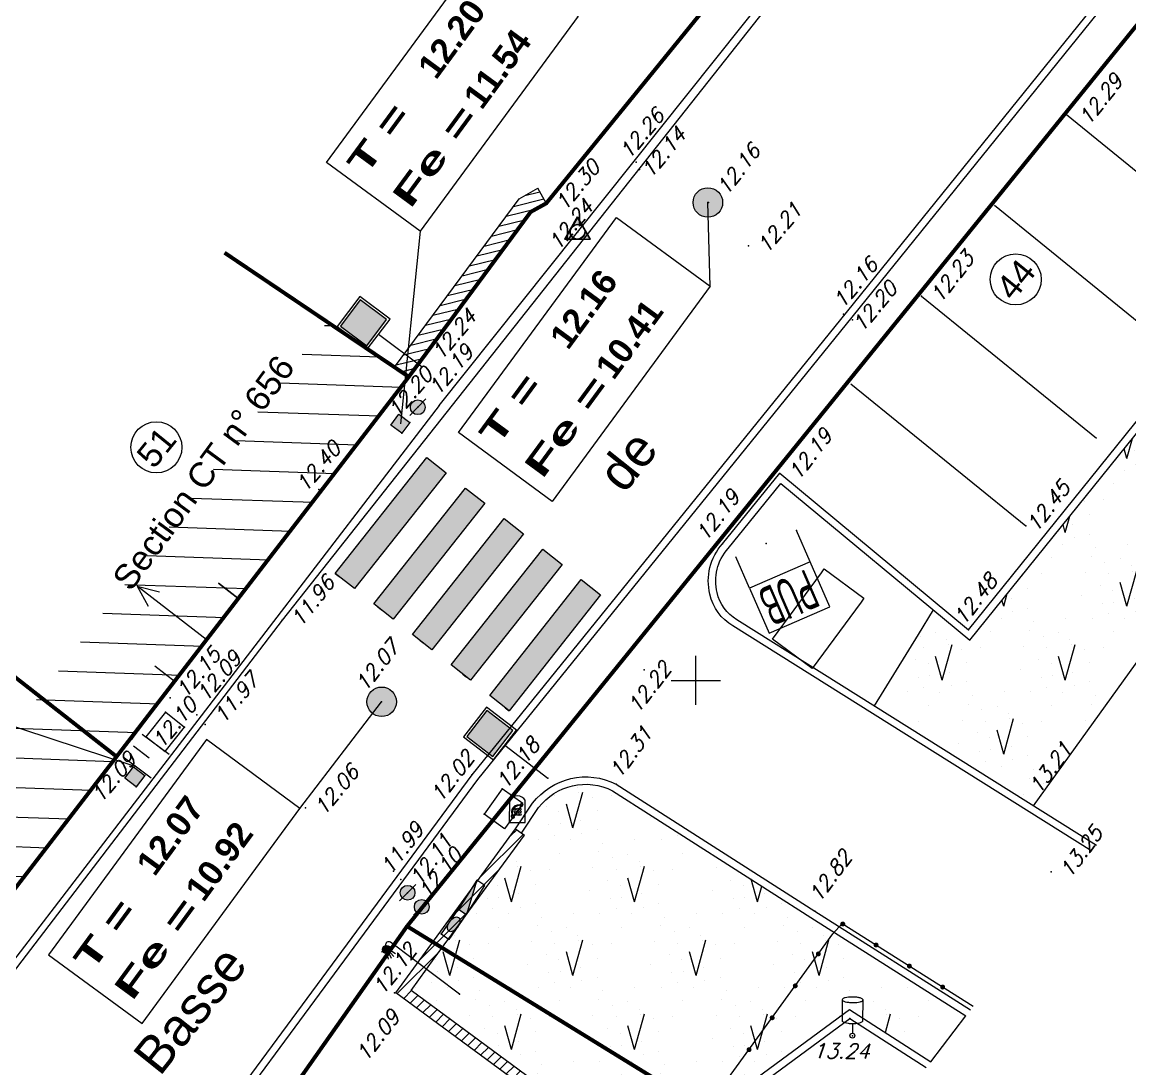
# Model space of a CAD drawing. Header units: metres. Extents: x 1380671 to 1381006, y 5226540 to 5226904.
# Drawn here: x 1380866.31 to 1380888.81, y 5226772.11 to 5226793.37 of the extents above; entities that cross this region are included whole.
import ezdxf
from ezdxf.enums import TextEntityAlignment as Align

# ---------------------------------------------------------------- set-up
doc = ezdxf.new("R2010")
doc.units = ezdxf.units.M
doc.header["$LTSCALE"] = 2
for name, pattern in [('Bordfosse', [0.6, 0.5, -0.1]), ('Grille', [0.4, 0.2, -0.2]), ('POINTILLEx2', [0.5, 0, -0.5])]:
    doc.linetypes.add(name, pattern=pattern)
for name, color, linetype, lineweight in [('ASSEP_P_AFFRON', 30, 'Continuous', 0), ('ASSEP_P_TEXRCA', 30, 'Continuous', 0), ('ASSEP_P_TEXRP', 30, 'Continuous', 0), ('ASSEP_P_TEXRRA', 30, 'Continuous', 0), ('ASSEU_P_AFFRON', 32, 'Continuous', 0), ('ASSEU_P_TEXRRA', 32, 'Continuous', 0), ('CAD_F_PARCELLE', 253, 'Continuous', 0), ('EAU_P_BCR', 5, 'Continuous', 0), ('ECLAI_P_SUPPE1', 6, 'Continuous', 0), ('ELEC_P_AFFREC', 1, 'Continuous', 0), ('EV_L_NATVEG', 82, 'Continuous', 0), ('FDP_F_BATI', 7, 'Continuous', 9), ('FDP_F_BATIRUIN', 7, 'Continuous', 0), ('FDP_F_PARCELLE', 7, 'Continuous', 0), ('FDP_F_TBATNUM', 7, 'Continuous', 0), ('FDP_L_BATI', 7, 'Continuous', 0), ('FDP_L_CLOTLEG', 7, 'Continuous', 0), ('FDP_L_MURPLEIN', 7, 'Continuous', 0), ('FDP_P_SEUILPIE', 7, 'Continuous', 0), ('GAZ_P_AFFREC', 2, 'Continuous', 0), ('GEOD_P_STA', 7, 'Continuous', 0), ('SIGH_F_PIETON', 7, 'Continuous', 0), ('SIGH_L_CONTIN', 7, 'Continuous', 0), ('SIGV_P_P-C', 7, 'Continuous', 0), ('TEL_P_AFFREC', 3, 'Continuous', 0), ('TOPOALT', 7, 'Continuous', 0), ('TOPOJIS', 7, 'Continuous', 0), ('VOIE_F_PLATEAU', 252, 'Continuous', 0), ('VOIE_F_TEXNOM', 252, 'Continuous', 0), ('VOIE_L_BORDURE', 252, 'Continuous', 0)]:
    doc.layers.add(name, color=color, linetype=linetype, lineweight=lineweight)
for name, color, linetype in [('ASSEU_TEXRCA', 32, 'Continuous'), ('ASSEU_TEXRP', 32, 'Continuous'), ('MEP_F_CARRO', 7, 'Continuous'), ('MOB_F_CORBEIL', 7, 'Continuous'), ('MOB_P_SUPPANLI', 7, 'Continuous')]:
    doc.layers.add(name, color=color, linetype=linetype)
doc.layers.get('0').freeze()
doc.styles.add('ARIAL', font='arialbd.ttf')
doc.styles.add('Arial 1.0', font='arial.ttf', dxfattribs={"height": 0.2})
doc.styles.add('Romans 1.0', font='Romans.shx', dxfattribs={"height": 0.2})
doc.styles.add('Romans 1.5', font='Romans.shx', dxfattribs={"height": 0.3})
pattern_1 = [(74.475889, (0, 0), (-1.2500000003, 4.5000000017), [0.75, -3.920385425]), (74.475889, (1.25, 1.5), (-1.2500000003, 4.5000000017), [0.75, -3.920385425]), (74.475889, (2.5, 3), (-1.2500000003, 4.5000000017), [0.75, -3.920385425]), (105.524111, (0, 0), (-2.500000001, 1e-10), [0.5, -4.170385425]), (105.524111, (1.25, 1.5), (-2.500000001, 1e-10), [0.5, -4.170385425]), (105.524111, (2.5, 3), (-2.500000001, 1e-10), [0.5, -4.170385425]), (0, (0.151, 0.1613), (1.25, 1.5), [0, -2.5]), (0, (0.4894, 0.3573), (1.25, 1.5), [0, -2.5]), (0, (0.3905, 0.6268), (1.25, 1.5), [0, -2.5]), (0, (0.7757, 0.6635), (1.25, 1.5), [0, -2.5]), (0, (0.5466, 1.2637), (1.25, 1.5), [0, -2.5]), (0, (0.1228, 0.7181), (1.25, 1.5), [0, -2.5]), (0, (0.0937, 0.8228), (1.25, 1.5), [0, -2.5]), (0, (0.0104, 1.2637), (1.25, 1.5), [0, -2.5]), (0, (-0.2602, 0.0878), (1.25, 1.5), [0, -2.5]), (0, (-0.2863, 0.3328), (1.25, 1.5), [0, -2.5]), (0, (-0.4893, 0.0633), (1.25, 1.5), [0, -2.5]), (0, (-0.5413, 0.4308), (1.25, 1.5), [0, -2.5]), (0, (-0.3748, 0.6635), (1.25, 1.5), [0, -2.5]), (0, (-0.4425, 0.8962), (1.25, 1.5), [0, -2.5]), (0, (-0.6402, 1.1903), (1.25, 1.5), [0, -2.5]), (0, (-0.1353, 0.9695), (1.25, 1.5), [0, -2.5]), (0, (-0.8433, 0.688), (1.25, 1.5), [0, -2.5]), (0, (-0.9162, 0.2225), (1.25, 1.5), [0, -2.5]), (0, (-0.3745, -0.1449), (1.25, 1.5), [0, -2.5]), (0, (-0.052, -0.2429), (1.25, 1.5), [0, -2.5]), (0, (-0.2707, -0.5123), (1.25, 1.5), [0, -2.5]), (0, (0.5258, -0.4879), (1.25, 1.5), [0, -2.5]), (0, (0.1822, -0.1081), (1.25, 1.5), [0, -2.5]), (0, (0.4894, -0.0347), (1.25, 1.5), [0, -2.5])]

# ---------------------------------------------------------------- blocks, each defined once
blk = doc.blocks.new('TCPOINT')
at = {"color": 0}
blk.add_point((0, 0), dxfattribs=at)
at = {"layer": 'TOPOALT', "style": 'Romans 1.5'}
blk.add_attdef('ALT', text='', height=0.3, dxfattribs=at).set_placement((0.1, -0.1), align=Align.TOP_LEFT)
blk = doc.blocks.new('ftc001')
blk.add_hatch(color=256).paths.add_polyline_path([(0, 0), (0, 1), (1, 1), (1, 0)])
at = {"color": 0}
blk.add_lwpolyline([(0, 0), (0, 1), (1, 1), (1, 0)], close=True, dxfattribs=at)
blk = doc.blocks.new('cb001')
at = {"color": 0, "linetype": 'Continuous'}
for p, q in [((0, 1), (0, 0)), ((0, 1), (1, 1)), ((1, 1), (1, 0)), ((0, 0), (1, 0))]:
    blk.add_line(p, q, dxfattribs=at)
blk = doc.blocks.new('point')
blk.add_point((0, 0))
blk = doc.blocks.new('ftc025')
h = blk.add_hatch(color=256)
edge = h.paths.add_edge_path()
edge.add_arc((0, 0), 0.15, 0, 360)
for q in [(-0.164, -0.168), (0.164, 0.168)]:
    blk.add_line((0, 0), q)
blk.add_circle((0, 0), 0.15)
blk.add_blockref('point', (0, 0))
blk = doc.blocks.new('ftc017')
h = blk.add_hatch(color=256)
h.paths.add_polyline_path([(0.13, 0.075), (0, 0.3), (-0.13, 0.075, -0.576824)])
h.paths.add_polyline_path([(-0.15, 0, -0.131353), (-0.13, 0.075), (-0.26, -0.15), (0, -0.15, -0.414265)])
h.paths.add_polyline_path([(0.26, -0.15), (0.13, 0.075, -0.131551), (0.15, 0, -0.414162), (0, -0.15)])
at = {"color": 0}
blk.add_line((0, 0), (0, 0), dxfattribs=at)
blk.add_lwpolyline([(0.26, -0.15), (0, 0.3), (-0.26, -0.15)], close=True, dxfattribs=at)
blk.add_circle((0, 0), 0.15, dxfattribs=at)
blk = doc.blocks.new('ftc098')
blk.add_line((0, 0.25), (0, 0))
at = {"color": 0}
for p, q in [((1, 0.25), (1, 0)), ((1, 0), (1, 0.25)), ((1, 0), (0, 0))]:
    blk.add_line(p, q, dxfattribs=at)
at = {"flags": 128}
for points in [[(0.5, 0.85), (0.412, 0.65)], [(0.5, 0), (0.5, 0.85)], [(0.5, 0.85), (0.588, 0.65)]]:
    blk.add_lwpolyline(points, dxfattribs=at)
blk = doc.blocks.new('ftc074')
blk.add_hatch(color=5).paths.add_polyline_path([(0.333547, 1.821062), (-0.333547, 1.821062), (-0.333547, 1.153968), (0.333547, 1.153968)])
at = {"color": 0, "linetype": 'Continuous'}
blk.add_line((0, 1.103968), (0, 0), dxfattribs=at)
at = {"color": 0}
for points in [[(0.383547, 1.871062), (-0.383547, 1.871062), (-0.383547, 1.103968), (0.383547, 1.103968)], [(0.333547, 1.821062), (-0.333547, 1.821062), (-0.333547, 1.153968), (0.333547, 1.153968)]]:
    blk.add_lwpolyline(points, close=True, dxfattribs=at)
blk.add_blockref('point', (0, 0))
blk = doc.blocks.new('ftc023')
h = blk.add_hatch(color=256)
edge = h.paths.add_edge_path()
edge.add_ellipse((0.059, 0.191), major_axis=(0.127, -0.101), ratio=0.980559, start_angle=117.7362, end_angle=130.8206)
edge.add_ellipse((0.089, 0.348), major_axis=(-0.0259, -0.0264), ratio=0.980559, start_angle=309.2698, end_angle=360)
edge.add_ellipse((0.089, 0.348), major_axis=(0.0275, 0.025), ratio=0.459811, start_angle=183.2582, end_angle=363.2582)
edge.add_ellipse((0.089, 0.348), major_axis=(-0.0259, -0.0264), ratio=0.980559, start_angle=180, end_angle=297.2437)
edge.add_arc((0.029, 0.215), 0.146, 65.6867, 80.0112, ccw=False)
edge = h.paths.add_edge_path()
edge.add_arc((0.029, 0.215), 0.146, 202.8011, 217.5586, ccw=False)
edge.add_ellipse((-0.087, 0.126), major_axis=(-0.0247, 0.0297), ratio=0.557702, start_angle=350.3492, end_angle=371.792)
edge.add_ellipse((-0.087, 0.126), major_axis=(0.029, -0.0229), ratio=0.980559, start_angle=180, end_angle=360)
edge.add_ellipse((-0.087, 0.126), major_axis=(-0.0247, 0.0297), ratio=0.557702, start_angle=191.792, end_angle=338.9738)
edge.add_ellipse((0.059, 0.191), major_axis=(0.127, -0.101), ratio=0.980559, start_angle=230.0576, end_angle=242.2638)
edge = h.paths.add_edge_path()
edge.add_ellipse((0.059, 0.191), major_axis=(0.127, -0.101), ratio=0.980559, start_angle=130.8206, end_angle=230.0576, ccw=False)
edge.add_ellipse((0.089, 0.348), major_axis=(-0.0259, -0.0264), ratio=0.980559, start_angle=297.2437, end_angle=309.2698, ccw=False)
edge.add_arc((0.029, 0.215), 0.146, 80.0112, 202.8011)
edge.add_ellipse((-0.087, 0.126), major_axis=(-0.0247, 0.0297), ratio=0.557702, start_angle=338.9738, end_angle=350.3492, ccw=False)
for p, q in [((-0.16, 0.455), (-0.16, 0)), ((0.16, 0), (0.16, 0.455)), ((-0.16, 0), (0.16, 0))]:
    blk.add_line(p, q)
at = {"flags": 128}
blk.add_lwpolyline([(0.089, 0.348, 0.780386), (-0.087, 0.126, 1.967921)], format="xyb", dxfattribs=at)
for centre in [(-0.042, 0.274), (-0.042, 0.219), (0.011, 0.274), (0.011, 0.219), (0.062, 0.274), (0.062, 0.219), (-0.042, 0.164), (0.011, 0.164), (0.062, 0.164)]:
    blk.add_circle(centre, 0.0185)
blk.add_arc((0, 0.355), 0.188, 31.85, 148.15)
at = {"linetype": 'Continuous'}
for centre, major_axis, ratio, start_param, end_param in [((0.059, 0.191), (0.127, -0.101), 0.980559, 2.046842, 4.236344), ((0.089, 0.348), (-0.0259, -0.0264), 0.980559, 3.141593, 6.283185), ((0.089, 0.348), (0.0275, 0.025), 0.459811, 3.264773, 6.406366), ((-0.087, 0.126), (0.029, -0.0229), 0.980559, 3.141593, 6.283185), ((-0.087, 0.126), (-0.0247, 0.0297), 0.557702, 3.499777, 6.641369)]:
    blk.add_ellipse(centre, major_axis=major_axis, ratio=ratio, start_param=start_param, end_param=end_param, dxfattribs=at)
blk = doc.blocks.new('TCPOINT0')
at = {"color": 0}
blk.add_point((0, 0), dxfattribs=at)
blk = doc.blocks.new('ftc041')
for color, points in [(256, [(-0.245, 1.76), (-0.11, 1.665, 0.202673), (-0.085, 1.726, 0.806944)]), (30, [(-0.11, 1.665), (-0.245, 1.76, 0.106841), (-0.252, 1.726, 0.662962)])]:
    blk.add_hatch(color=color).paths.add_polyline_path(points)
blk.add_line((-0.27, 1.778), (-0.08, 1.645))
at = {"color": 30}
for points in [[(-0.269, 1.682), (-0.344, 1.63)], [(-0.243, 1.651), (-0.304, 1.578)], [(-0.209, 1.63), (-0.251, 1.543)], [(-0.174, 1.619), (-0.191, 1.526)], [(-0.128, 1.62), (-0.119, 1.531)]]:
    blk.add_lwpolyline(points, dxfattribs=at)
at = {"color": 0}
blk.add_lwpolyline([(0, 0), (0, 1.755)], dxfattribs=at)
blk.add_circle((-0.168, 1.726), 0.0839, dxfattribs=at)
blk.add_arc((-0.068, 1.743), 0.0691, 9.9206, 135.2883)
blk.add_blockref('point', (0, 0))
blk = doc.blocks.new('ftc097')
blk.add_line((0, 0), (1, 0))
at = {"linetype": 'Continuous'}
blk.add_line((0, 0), (1, 0), dxfattribs=at)
blk.add_lwpolyline([(0, 0), (1, 0), (1, 0.197), (0, 0.197)], close=True)
at = {"flags": 128}
blk.add_lwpolyline([(0, 0), (1, 0.197)], dxfattribs=at)
blk.add_solid([(0, 0), (1, 0), (1, 0.197)])
blk = doc.blocks.new('ftc038b')
h = blk.add_hatch(color=256)
edge = h.paths.add_edge_path()
edge.add_ellipse((0.5, 0.099), major_axis=(-0.281, 0), ratio=0.350534, start_angle=0, end_angle=360)
blk.add_line((0, 0), (1, 0))
at = {"linetype": 'Continuous'}
blk.add_line((0, 0), (1, 0), dxfattribs=at)
blk.add_lwpolyline([(0, 0), (1, 0), (1, 0.197), (0, 0.197)], close=True)
blk.add_ellipse((0.5, 0.099), major_axis=(-0.281, 0), ratio=0.350534)
blk = doc.blocks.new('ftc077')
at = {"color": 0}
blk.add_lwpolyline([(0, 0.694), (1, 0.694), (1, 1.694), (0, 1.694)], close=True, dxfattribs=at)
at = {"flags": 128}
for points in [[(0, 0.694), (0, 0)], [(1, 0.694), (1, 0)]]:
    blk.add_lwpolyline(points, dxfattribs=at)
blk.add_blockref('point', (0.5, 0))
at = {"color": 0, "style": 'Arial 1.0', "width": 0.359612}
blk.add_text('PUB', height=0.8, dxfattribs=at).set_placement((0.1, 0.794), (0.926, 0.794), align=Align.FIT)
blk = doc.blocks.new('cb020')
at = {"color": 0}
for p, q in [((-0.212, 0.729), (-0.212, 0.304)), ((0.212, 0.304), (0.212, 0.729)), ((0, 0.248), (0, 0.05))]:
    blk.add_line(p, q, dxfattribs=at)
blk.add_lwpolyline([(-0.212, 0.729, 0.254607), (-0.203, 0.712, 0.078184), (-0.15, 0.688, 0.037786), (-0.087, 0.677, 0.027603), (0, 0.672, 0.027603), (0.087, 0.677, 0.037786), (0.15, 0.688, 0.078184), (0.203, 0.712, 0.254607), (0.212, 0.729, 0.254607), (0.203, 0.745, 0.078184), (0.15, 0.769, 0.037786), (0.087, 0.781, 0.027603), (0, 0.785, 0.027603), (-0.087, 0.781, 0.037786), (-0.15, 0.769, 0.078184), (-0.203, 0.745, 0.254607)], format="xyb", close=True, dxfattribs=at)
blk.add_circle((0, 0), 0.05, dxfattribs=at)
for centre, radius, start, end in [((-0.192, 0.304), 0.0197, 180, 237.1376), ((-0.102, 0.445), 0.187, 237.1376, 255.0197), ((-0.041, 0.673), 0.423, 255.0197, 263.6754), ((0, 1.039), 0.792, 263.6754, 270), ((0, 1.039), 0.792, 270, 276.3246), ((0.041, 0.673), 0.423, 276.3246, 284.9803), ((0.102, 0.445), 0.187, 284.9803, 302.8624), ((0.192, 0.304), 0.0197, 302.8624, 0)]:
    blk.add_arc(centre, radius, start, end, dxfattribs=at)
blk = doc.blocks.new('ftc002')
h = blk.add_hatch(color=256)
edge = h.paths.add_edge_path()
edge.add_arc((0, 0), 0.3, 0, 360)
at = {"color": 0}
blk.add_line((0, 0), (0, 0), dxfattribs=at)
blk.add_circle((0, 0), 0.3, dxfattribs=at)
blk.add_blockref('point', (0, 0))
blk = doc.blocks.new('GeoCarr3')
blk.add_lwpolyline([(0, 0), (0, 1), (1, 1), (1, 0)], close=True)
blk = doc.blocks.new('GeoRond')
at = {"const_width": 0.499}
blk.add_lwpolyline([(-0.2505, 0, 1), (0.2505, 0, 1)], format="xyb", close=True, dxfattribs=at)

msp = doc.modelspace()

# ---------------------------------------------------------------- hatches: boundary and pattern name
at = {"layer": 'EV_L_NATVEG', "linetype": 'Bordfosse'}
h = msp.add_hatch(dxfattribs=at)
h.set_pattern_fill('BROUSS', color=256, scale=0.5, style=0)
h.set_pattern_definition(pattern_1)
h.paths.add_polyline_path([(1380898.955, 5226790.816), (1380898.211, 5226791.319), (1380897.388, 5226791.791), (1380895.445, 5226793.085), (1380890.275, 5226786.658), (1380885.561, 5226780.816), (1380884.821, 5226781.43), (1380884.512, 5226780.928), (1380883.621, 5226779.48), (1380886.856, 5226777.449), (1380891.333, 5226783.668), (1380892.695, 5226785.194), (1380893.995, 5226784.3)])
h.paths.add_polyline_path([(1380887.004, 5226777.62), (1380887.769, 5226778.574), (1380887.493, 5226778.958), (1380886.729, 5226778.005)], flags=25)
h = msp.add_hatch(dxfattribs=at)
h.set_pattern_fill('BROUSS', color=256, scale=0.5, style=0)
h.set_pattern_definition(pattern_1)
h.paths.add_polyline_path([(1380882.003, 5226773.774, -1), (1380882.033, 5226773.815), (1380882.472, 5226774.422, -1), (1380882.502, 5226774.463), (1380882.808, 5226774.886), (1380882.335, 5226775.186), (1380878.306, 5226777.759, 0.361031), (1380876.805, 5226777.416), (1380876.459, 5226776.893), (1380876.515, 5226776.852), (1380875.348, 5226775.256), (1380875.335, 5226775.236), (1380875.335, 5226775.236), (1380874.986, 5226774.74), (1380874.975, 5226774.747), (1380874.844, 5226774.568), (1380880.194, 5226771.276), (1380880.596, 5226771.831, -1), (1380880.625, 5226771.871), (1380881.065, 5226772.479, -1), (1380881.094, 5226772.519), (1380881.534, 5226773.126, -1), (1380881.563, 5226773.167)])
h.paths.add_polyline_path([(1380882.812, 5226774.884), (1380882.781, 5226774.849), (1380882.502, 5226774.463, -1), (1380882.472, 5226774.422), (1380882.033, 5226773.815, -1), (1380882.003, 5226773.774), (1380881.563, 5226773.167, -1), (1380881.534, 5226773.126), (1380881.094, 5226772.519, -1), (1380881.065, 5226772.479), (1380880.625, 5226771.871, -1), (1380880.596, 5226771.831), (1380880.194, 5226771.276), (1380880.28, 5226771.223), (1380882.969, 5226773.206), (1380882.972, 5226773.513, -0.254607), (1380882.981, 5226773.53, -0.078184), (1380883.034, 5226773.553, -0.037786), (1380883.097, 5226773.564, -0.027603), (1380883.184, 5226773.568, -0.027603), (1380883.271, 5226773.563, -0.037786), (1380883.334, 5226773.55, -0.078184), (1380883.387, 5226773.527, -0.254607), (1380883.396, 5226773.51), (1380883.393, 5226773.14), (1380884.77, 5226772.253), (1380885.486, 5226773.189)])
h.paths.add_polyline_path([(1380880.126, 5226771.183, -1), (1380880.156, 5226771.223), (1380880.194, 5226771.276), (1380874.844, 5226774.568), (1380874.684, 5226774.348), (1380874.213, 5226773.703), (1380878.193, 5226770.772), (1380878.063, 5226770.595), (1380877.952, 5226770.677), (1380877.362, 5226769.861), (1380877.482, 5226769.771), (1380873.52, 5226764.289, -0.432965), (1380873.823, 5226764.204, -0.587461), (1380874.05, 5226763.903, -0.58746), (1380873.955, 5226763.538, -0.587461), (1380873.611, 5226763.385, -0.58746), (1380873.277, 5226763.558, -0.304196), (1380873.128, 5226763.746), (1380870.672, 5226760.349), (1380865.198, 5226752.737), (1380860.958, 5226755.699, 0.443346), (1380860.6, 5226752.168, 0.284522), (1380863.022, 5226751.464), (1380869.767, 5226753.057), (1380868.986, 5226756.14), (1380875.243, 5226764.763), (1380879.471, 5226770.627), (1380880.013, 5226771.026)])
h.paths.add_polyline_path([(1380877.4, 5226768.185, -0.58746), (1380877.306, 5226767.82, -0.587461), (1380876.962, 5226767.666, -0.58746), (1380876.627, 5226767.84, -0.587461), (1380876.554, 5226768.209, -0.58746), (1380876.797, 5226768.497, -0.587461), (1380877.174, 5226768.486, -0.587461)], flags=16)
h.paths.add_polyline_path([(1380877.003, 5226768.1, -1), (1380876.945, 5226768.1, -1)], flags=0)
h.paths.add_polyline_path([(1380875.874, 5226766.089, -0.58746), (1380875.779, 5226765.725, -0.587461), (1380875.435, 5226765.571, -0.58746), (1380875.101, 5226765.744, -0.587461), (1380875.027, 5226766.114, -0.58746), (1380875.271, 5226766.401, -0.587461), (1380875.647, 5226766.391, -0.587461)], flags=16)
h.paths.add_polyline_path([(1380875.477, 5226766.005, -1), (1380875.419, 5226766.005, -1)], flags=0)
h.paths.add_polyline_path([(1380869.421, 5226756.638), (1380870.186, 5226757.592), (1380869.911, 5226757.977), (1380869.146, 5226757.023)], flags=25)
h.paths.add_polyline_path([(1380875.964, 5226766.437), (1380876.805, 5226767.439), (1380876.539, 5226767.831), (1380875.699, 5226766.828)], flags=24)
h.paths.add_polyline_path([(1380874.16, 5226763.987), (1380875.001, 5226764.989), (1380874.735, 5226765.38), (1380873.894, 5226764.378)], flags=24)
at = {"layer": 'FDP_F_BATI'}
h = msp.add_hatch(dxfattribs=at)
h.set_pattern_fill('_USER', color=256, scale=0.6, angle=357.9958, style=0, pattern_type=0)
h.set_pattern_definition([(357.995834542, (0, 0), (0.02098329197, 0.59963297229), [])])
h.paths.add_polyline_path([(1380868.547, 5226778.815), (1380869.429, 5226779.972), (1380874.172, 5226786.161), (1380872.507, 5226787.28), (1380858.377, 5226768.929), (1380859.325, 5226768.197), (1380859.96, 5226767.707), (1380862.474, 5226770.962), (1380864.63, 5226773.798), (1380865.099, 5226774.34), (1380868.231, 5226778.451)])
h.paths.add_polyline_path([(1380864.347, 5226773.523), (1380865.221, 5226774.496), (1380864.969, 5226774.896), (1380864.095, 5226773.923)], flags=24)
h.paths.add_polyline_path([(1380872.097, 5226783.753), (1380872.971, 5226784.727), (1380872.718, 5226785.127), (1380871.844, 5226784.154)], flags=24)
h.paths.add_polyline_path([(1380863.235, 5226774.122), (1380866.517, 5226778.592), (1380865.892, 5226779.051), (1380862.609, 5226774.581)], flags=24)
at = {"layer": 'FDP_F_BATIRUIN'}
h = msp.add_hatch(dxfattribs=at)
h.set_pattern_fill('_USER', color=256, scale=0.16, angle=193.7624, style=0, pattern_type=0)
h.set_pattern_definition([(193.7623968292, (0, 0), (0.0380633682657, -0.1554064992086), [])])
h.paths.add_polyline_path([(1380876.643, 5226789.513), (1380876.96, 5226789.689), (1380876.79, 5226789.995), (1380876.407, 5226789.783), (1380873.876, 5226786.359), (1380874.167, 5226786.164)])
at = {"layer": 'FDP_L_MURPLEIN'}
h = msp.add_hatch(dxfattribs=at)
h.set_pattern_fill('_USER', color=256, scale=0.16, angle=45, style=0, pattern_type=0)
h.set_pattern_definition([(45, (0, 0), (-0.11313708499, 0.11313708499), [])])
h.paths.add_polyline_path([(1380878.063, 5226770.595), (1380873.906, 5226773.656), (1380874.506, 5226774.478), (1380876.337, 5226776.982), (1380876.515, 5226776.852), (1380874.684, 5226774.348), (1380874.213, 5226773.703), (1380878.193, 5226770.772)])
at = {"layer": 'SIGH_F_PIETON'}
h = msp.add_hatch(color=256, dxfattribs=at)
h.paths.add_polyline_path([(1380872.673, 5226782.173), (1380873.066, 5226781.863), (1380874.926, 5226784.216), (1380874.534, 5226784.526)])
h.paths.add_polyline_path([(1380875.711, 5226783.596), (1380875.318, 5226783.906), (1380873.458, 5226781.553), (1380873.85, 5226781.242)])
h.paths.add_polyline_path([(1380877.28, 5226782.356), (1380876.887, 5226782.666), (1380875.027, 5226780.312), (1380875.419, 5226780.002)])
h.paths.add_polyline_path([(1380875.811, 5226779.692), (1380876.203, 5226779.382), (1380878.064, 5226781.735), (1380877.672, 5226782.045)])
h.paths.add_polyline_path([(1380876.245, 5226782.659), (1380876.495, 5226782.976), (1380876.103, 5226783.286), (1380874.242, 5226780.932), (1380874.563, 5226780.679)])
h.paths.add_polyline_path([(1380876.245, 5226782.659), (1380874.563, 5226780.679), (1380874.635, 5226780.622)])
h.paths.add_polyline_path([(1380873.315, 5226779.705), (1380874.156, 5226780.707), (1380873.89, 5226781.098), (1380873.049, 5226780.096)], flags=9)

# ---------------------------------------------------------------- linework, layer by layer
at = {"layer": 'ASSEP_P_TEXRCA', "flags": 128}
msp.add_lwpolyline([(1380871.957, 5226777.4), (1380870.055, 5226778.797), (1380866.847, 5226774.428), (1380868.749, 5226773.032)], close=True, dxfattribs=at)
at = {"layer": 'ASSEU_TEXRCA', "color": 32, "flags": 128}
for points in [[(1380877.608, 5226793.493), (1380874.4, 5226789.124), (1380872.498, 5226790.52), (1380875.706, 5226794.889)], [(1380880.289, 5226788.004), (1380877.081, 5226783.635), (1380875.179, 5226785.032), (1380878.387, 5226789.401)]]:
    msp.add_lwpolyline(points, close=True, dxfattribs=at)
at = {"layer": 'ASSEU_TEXRCA', "flags": 128}
msp.add_lwpolyline([(1380880.289, 5226788.004), (1380880.243, 5226789.705)], dxfattribs=at)
for points, elevation in [([(1380874.4, 5226789.124), (1380874.002, 5226785.212)], 12.18), ([(1380863.99, 5226779.771), (1380868.62, 5226778.248)], 12.07)]:
    msp.add_lwpolyline(points, dxfattribs=dict(at, elevation=elevation))
at = {"layer": 'ASSEU_TEXRCA', "color": 32, "flags": 128}
msp.add_lwpolyline([(1380871.957, 5226777.4), (1380873.616, 5226779.564)], dxfattribs=at)
at = {"layer": 'CAD_F_PARCELLE', "const_width": 0.08, "flags": 128}
for points in [[(1380882.673, 5226805.631), (1380884.512, 5226804.242), (1380885.638, 5226802.001), (1380885.925, 5226801.242), (1380886.117, 5226800.946), (1380876.96, 5226789.689), (1380876.643, 5226789.513), (1380874.167, 5226786.164)], [(1380891.113, 5226795.971), (1380874.132, 5226775.006), (1380854.48, 5226747.071), (1380851.411, 5226741.6), (1380846.536, 5226732.455), (1380842.043, 5226723.838)], [(1380874.167, 5226786.164), (1380870.424, 5226788.685)], [(1380874.167, 5226786.164), (1380868.231, 5226778.451), (1380863.085, 5226771.765), (1380855.049, 5226761.201), (1380847.802, 5226752.275), (1380845.402, 5226747.941), (1380842.047, 5226740.756), (1380841.264, 5226739.293), (1380836.267, 5226728.891), (1380831.824, 5226731.189)], [(1380868.231, 5226778.451), (1380864.267, 5226781.554)], [(1380874.132, 5226775.006), (1380886.238, 5226767.558)]]:
    msp.add_lwpolyline(points, dxfattribs=at)
at = {"layer": 'EV_L_NATVEG', "flags": 128}
for points in [[(1380886.856, 5226777.449), (1380891.333, 5226783.668), (1380892.695, 5226785.194), (1380893.995, 5226784.3)], [(1380884.821, 5226781.43), (1380884.512, 5226780.928), (1380883.621, 5226779.48)], [(1380884.77, 5226772.253), (1380885.486, 5226773.189)]]:
    msp.add_lwpolyline(points, dxfattribs=at)
at = {"layer": 'FDP_F_BATIRUIN', "flags": 128}
for points in [[(1380873.876, 5226786.359), (1380876.407, 5226789.783), (1380876.79, 5226789.995)], [(1380876.96, 5226789.689), (1380876.79, 5226789.995)], [(1380874.167, 5226786.164), (1380876.643, 5226789.513), (1380876.96, 5226789.689)], [(1380873.876, 5226786.359), (1380874.167, 5226786.164)]]:
    msp.add_lwpolyline(points, dxfattribs=at)
at = {"layer": 'FDP_F_TBATNUM'}
for centre in [(1380886.496, 5226788.143), (1380869.04, 5226784.733)]:
    msp.add_circle(centre, 0.519, dxfattribs=at)
at = {"layer": 'FDP_L_BATI', "flags": 128}
msp.add_lwpolyline([(1380859.96, 5226767.707), (1380862.474, 5226770.962), (1380864.63, 5226773.798), (1380865.099, 5226774.34), (1380868.231, 5226778.451), (1380868.547, 5226778.815), (1380869.429, 5226779.972), (1380874.172, 5226786.161), (1380872.507, 5226787.28)], dxfattribs=at)
at = {"layer": 'FDP_L_CLOTLEG', "flags": 128}
msp.add_lwpolyline([(1380869.949, 5226752.946), (1380869.308, 5226756.07), (1380875.727, 5226764.984), (1380879.579, 5226770.427), (1380882.781, 5226774.849), (1380882.969, 5226775.06), (1380885.632, 5226773.379)], dxfattribs=at)
at = {"layer": 'FDP_L_MURPLEIN'}
msp.add_line((1380876.337, 5226776.982), (1380876.515, 5226776.852), dxfattribs=at)
at = {"layer": 'FDP_L_MURPLEIN', "flags": 128}
for points in [[(1380878.063, 5226770.595), (1380873.906, 5226773.656), (1380874.506, 5226774.478), (1380876.337, 5226776.982)], [(1380878.193, 5226770.772), (1380874.213, 5226773.703), (1380874.684, 5226774.348), (1380876.515, 5226776.852)]]:
    msp.add_lwpolyline(points, dxfattribs=at)
at = {"layer": 'MEP_F_CARRO'}
for p, q in [((1380880, 5226779.5), (1380880, 5226780.5)), ((1380879.5, 5226780), (1380880.5, 5226780))]:
    msp.add_line(p, q, dxfattribs=at)
at = {"layer": 'SIGH_F_PIETON', "linetype": 'POINTILLEx2', "flags": 128}
msp.add_lwpolyline([(1380872.673, 5226782.173), (1380876.235, 5226779.357)], dxfattribs=at)
at = {"layer": 'SIGH_L_CONTIN', "flags": 128}
for points in [[(1380887.526, 5226791.492), (1380891.078, 5226788.606)], [(1380887.526, 5226791.492), (1380891.078, 5226788.606)], [(1380886.065, 5226789.65), (1380889.616, 5226786.764)], [(1380884.583, 5226787.805), (1380888.134, 5226784.919)], [(1380883.149, 5226786.023), (1380886.701, 5226783.137)]]:
    msp.add_lwpolyline(points, dxfattribs=at)
at = {"layer": 'SIGH_L_CONTIN', "linetype": 'Continuous', "flags": 128}
for points in [[(1380886.065, 5226789.65), (1380889.616, 5226786.764)], [(1380884.583, 5226787.805), (1380888.134, 5226784.919)], [(1380883.149, 5226786.023), (1380886.701, 5226783.137)]]:
    msp.add_lwpolyline(points, dxfattribs=at)
at = {"layer": 'VOIE_F_PLATEAU', "linetype": 'Continuous', "flags": 128}
msp.add_lwpolyline([(1380883.413, 5226781.67), (1380883.354, 5226781.589), (1380882.362, 5226780.241), (1380881.557, 5226780.833), (1380882.549, 5226782.182), (1380882.608, 5226782.262), (1380883.413, 5226781.67)], dxfattribs=at)
at = {"layer": 'VOIE_L_BORDURE', "flags": 128}
for points in [[(1380874.785, 5226785.581), (1380881.504, 5226794.004), (1380891.313, 5226806.369), (1380897.069, 5226813.701), (1380898.62, 5226815.72), (1380900.057, 5226817.56), (1380907.781, 5226827.46), (1380916.747, 5226838.922), (1380916.747, 5226838.922), (1380917.557, 5226839.937), (1380925.91, 5226850.652), (1380929.106, 5226854.886), (1380932.517, 5226859.893), (1380939.312, 5226869.874), (1380940.115, 5226871.123), (1380942.613, 5226875.5), (1380945.075, 5226879.857)], [(1380898.124, 5226805.898), (1380892.995, 5226799.543), (1380883.055, 5226787.232), (1380875.566, 5226777.989), (1380867.132, 5226766.556), (1380861.849, 5226759.185), (1380861.446, 5226758.839), (1380861.194, 5226758.458), (1380861.038, 5226757.996), (1380860.425, 5226757.157), (1380858.92, 5226755.082), (1380858.274, 5226754.239), (1380856.666, 5226751.993), (1380854.782, 5226749.175), (1380852.987, 5226746.328), (1380850.534, 5226741.879), (1380850.047, 5226740.97), (1380848.816, 5226738.734), (1380848.322, 5226737.845), (1380845.637, 5226732.911), (1380842.45, 5226726.792)], [(1380898.008, 5226805.993), (1380892.878, 5226799.637), (1380882.938, 5226787.326), (1380875.447, 5226778.081), (1380867.01, 5226766.644), (1380861.738, 5226759.287), (1380861.332, 5226758.94), (1380861.059, 5226758.525), (1380860.896, 5226758.044)], [(1380881.621, 5226793.911), (1380881.621, 5226793.911), (1380881.621, 5226793.911), (1380871.594, 5226781.221), (1380862.639, 5226769.512), (1380856.805, 5226761.769), (1380856.497, 5226761.377), (1380856.274, 5226761.174)], [(1380868.752, 5226778.907), (1380869.296, 5226778.501)], [(1380868.393, 5226778.426), (1380868.937, 5226778.02)]]:
    msp.add_lwpolyline(points, dxfattribs=at)
for points in [[(1380888.043, 5226776.527), (1380880.752, 5226781.104, -0.208096), (1380880.284, 5226781.747, -0.245657), (1380880.538, 5226782.773), (1380881.706, 5226784.209), (1380885.54, 5226781.029), (1380890.158, 5226786.752), (1380895.322, 5226793.173)], [(1380888.134, 5226776.647), (1380880.83, 5226781.232, -0.209207), (1380880.43, 5226781.781, -0.246875), (1380880.652, 5226782.676), (1380881.726, 5226783.997), (1380885.561, 5226780.816), (1380890.275, 5226786.658), (1380895.448, 5226793.089)], [(1380874.785, 5226785.581), (1380874.785, 5226785.581), (1380874.785, 5226785.581), (1380874.785, 5226785.581), (1380862.52, 5226769.603), (1380856.686, 5226761.86), (1380856.387, 5226761.48), (1380856.173, 5226761.285), (1380855.723, 5226760.693), (1380854.156, 5226758.677), (1380853.555, 5226757.738), (1380850.506, 5226753.744, 0.029215), (1380846.301, 5226747.266, 0.024257), (1380843.025, 5226740.744), (1380843.025, 5226740.744)], [(1380876.337, 5226776.982), (1380876.683, 5226777.503, -0.36374), (1380878.381, 5226777.889), (1380882.415, 5226775.313), (1380885.578, 5226773.308)], [(1380876.459, 5226776.893), (1380876.805, 5226777.416, -0.361031), (1380878.306, 5226777.759), (1380882.335, 5226775.186), (1380885.486, 5226773.189)], [(1380878.074, 5226770.59), (1380870.672, 5226760.349), (1380865.198, 5226752.737), (1380860.958, 5226755.699, 0.443346), (1380860.6, 5226752.168, 0.284522), (1380863.022, 5226751.464), (1380869.767, 5226753.057), (1380868.986, 5226756.14), (1380875.243, 5226764.763), (1380879.471, 5226770.627), (1380883.119, 5226773.316), (1380884.77, 5226772.253)], [(1380877.953, 5226770.678), (1380870.551, 5226760.436), (1380865.163, 5226752.945), (1380860.958, 5226755.882, 0.456156), (1380860.489, 5226752.067, 0.284202), (1380863.059, 5226751.319), (1380869.949, 5226752.946), (1380869.149, 5226756.108), (1380875.365, 5226764.675), (1380879.579, 5226770.52), (1380883.125, 5226773.134), (1380884.678, 5226772.134)]]:
    msp.add_lwpolyline(points, format="xyb", dxfattribs=at)
at = {"layer": 'VOIE_L_BORDURE', "linetype": 'Grille', "flags": 128}
msp.add_lwpolyline([(1380868.573, 5226778.667), (1380869.116, 5226778.261)], dxfattribs=at)
msp.add_lwpolyline([(1380868.573, 5226778.667), (1380869.116, 5226778.261)], dxfattribs=at)

# ---------------------------------------------------------------- block references
at = {"layer": 'ASSEP_P_AFFRON', "rotation": 359.555856524368}
msp.add_blockref('ftc002', (1380873.616, 5226779.564), dxfattribs=at)
at = {"layer": 'ASSEU_P_AFFRON', "rotation": 359.555855895424}
msp.add_blockref('ftc002', (1380880.243, 5226789.705), dxfattribs=at)
at = {"layer": 'ASSEU_TEXRCA'}
for p, xscale, yscale, rotation in [((1380874.023, 5226785.02), 0.2737626967132796, 0.2737626967132796, 53.45111290909689), ((1380868.631, 5226777.839), 0.2890348771214335, 0.2890348771214335, 53.08819620597926)]:
    msp.add_blockref('ftc001', p, dxfattribs=dict(at, xscale=xscale, yscale=yscale, rotation=rotation))
at = {"layer": 'EAU_P_BCR'}
msp.add_blockref('ftc025', (1380874.35, 5226785.547), dxfattribs=at)
for p, rotation in [((1380874.142, 5226775.685), 359.555856520335), ((1380874.43, 5226775.4), 359.5558565734882)]:
    msp.add_blockref('ftc025', p, dxfattribs=dict(at, rotation=rotation))
at = {"layer": 'ECLAI_P_SUPPE1', "rotation": 52.95555}
msp.add_blockref('ftc041', (1380875.194, 5226773.627), dxfattribs=at)
at = {"layer": 'ELEC_P_AFFREC', "xscale": 0.6978853296251942, "rotation": 237.5452165789414}
msp.add_blockref('ftc097', (1380875.548, 5226775.938), dxfattribs=at)
at = {"layer": 'FDP_L_CLOTLEG', "xscale": 0.1, "yscale": 0.1, "zscale": 0.1}
for p, rotation in [((1380882.983, 5226775.051), 327.7418039106261), ((1380883.659, 5226774.624), 327.7418039106261), ((1380882.487, 5226774.443), 54.08873519948902), ((1380884.336, 5226774.197), 327.7418039106261), ((1380882.018, 5226773.795), 54.08873519948902), ((1380885.012, 5226773.77), 327.7418039106261), ((1380881.549, 5226773.147), 54.08873519948902), ((1380881.079, 5226772.499), 54.08873519948902)]:
    msp.add_blockref('GeoRond', p, dxfattribs=dict(at, rotation=rotation))
at = {"layer": 'FDP_P_SEUILPIE', "xscale": 2.117192412247445, "yscale": 2.117192412247445, "rotation": 52.35683746366344}
msp.add_blockref('ftc098', (1380869.429, 5226779.972), dxfattribs=at)
at = {"layer": 'GAZ_P_AFFREC', "xscale": 0.606664105117021, "rotation": 234.9116190663929}
msp.add_blockref('ftc038b', (1380875.173, 5226775.349), dxfattribs=at)
at = {"layer": 'GEOD_P_STA'}
for p in [(1380877.59, 5226789.113), (1380877.6, 5226789.108)]:
    msp.add_blockref('ftc017', p, dxfattribs=at)
at = {"layer": 'MOB_F_CORBEIL', "rotation": 359.5558555571675}
msp.add_blockref('cb020', (1380883.178, 5226772.783), dxfattribs=at)
at = {"layer": 'MOB_P_SUPPANLI', "xscale": 1.339962489459401, "rotation": 203.4865958166616}
msp.add_blockref('ftc077', (1380882.042, 5226783.044), dxfattribs=at)
at = {"layer": 'SIGH_F_PIETON', "linetype": 'Continuous', "xscale": 0.5, "yscale": 3, "rotation": 321.6715462299834}
for p in [(1380872.673, 5226782.173), (1380873.458, 5226781.553), (1380874.242, 5226780.932), (1380875.027, 5226780.312), (1380875.811, 5226779.692)]:
    msp.add_blockref('GeoCarr3', p, dxfattribs=at)
at = {"layer": 'SIGV_P_P-C'}
for p, rotation in [((1380874.437, 5226786.367), 53.03227434219074), ((1380876.994, 5226778.013), 52.42212482929886)]:
    msp.add_blockref('ftc074', p, dxfattribs=dict(at, rotation=rotation))
at = {"layer": 'TEL_P_AFFREC'}
for p, xscale, yscale, rotation in [((1380869.218, 5226778.552), 0.633771788199503, 0.4888180168316699, 51.59930087910242), ((1380876.067, 5226777.797), 0.633777935617797, 0.5095630813540196, 234.2734169538189)]:
    msp.add_blockref('cb001', p, dxfattribs=dict(at, xscale=xscale, yscale=yscale, rotation=rotation))
at = {"layer": 'TEL_P_AFFREC', "rotation": 359.5558563085498}
msp.add_blockref('ftc023', (1380876.369, 5226777.111), dxfattribs=at)
at = {"layer": 'TOPOJIS'}
ref = msp.add_blockref('TCPOINT', (1380887.526, 5226791.492), dxfattribs=dict(at, rotation=359.555854777037))
ref.add_attrib('ALT', '12.29', dxfattribs={"layer": 'TOPOALT', "height": 0.3, "rotation": 52.144, "style": 'Romans 1.0', "oblique": 18}).set_placement((1380887.741, 5226791.427), align=Align.TOP_LEFT)
ref = msp.add_blockref('TCPOINT', (1380878.784, 5226790.524), dxfattribs=at)
ref.add_attrib('ALT', '12.26', dxfattribs={"layer": 'TOPOALT', "height": 0.3, "rotation": 50.2221, "style": 'Romans 1.5', "oblique": 18}).set_placement((1380878.407, 5226790.747), align=Align.TOP_LEFT)
ref = msp.add_blockref('TCPOINT', (1380878.851, 5226790.375), dxfattribs=at)
ref.add_attrib('ALT', '12.14', dxfattribs={"layer": 'TOPOALT', "height": 0.3, "rotation": 50.2221, "style": 'Romans 1.5', "oblique": 18}).set_placement((1380878.847, 5226790.364), align=Align.TOP_LEFT)
ref = msp.add_blockref('TCPOINT', (1380880.253, 5226789.704), dxfattribs=dict(at, rotation=359.5558557886007))
ref.add_attrib('ALT', '12.16', dxfattribs={"layer": 'TOPOALT', "height": 0.3, "rotation": 52.144, "style": 'Romans 1.0', "oblique": 18}).set_placement((1380880.382, 5226790.007), align=Align.TOP_LEFT)
ref = msp.add_blockref('TCPOINT', (1380876.96, 5226789.689), dxfattribs=at)
ref.add_attrib('ALT', '12.30', dxfattribs={"layer": 'TOPOALT', "height": 0.3, "rotation": 50.2221, "style": 'Romans 1.5', "oblique": 18}).set_placement((1380877.101, 5226789.702), align=Align.TOP_LEFT)
ref = msp.add_blockref('TCPOINT', (1380877.6, 5226789.108), dxfattribs=at)
ref.add_attrib('ALT', '12.24', dxfattribs={"layer": 'TOPOALT', "height": 0.3, "rotation": 50.2221, "style": 'Romans 1.5', "oblique": 18}).set_placement((1380876.967, 5226788.898), align=Align.TOP_LEFT)
ref = msp.add_blockref('TCPOINT', (1380881.065, 5226788.824), dxfattribs=at)
ref.add_attrib('ALT', '12.21', dxfattribs={"layer": 'TOPOALT', "height": 0.3, "rotation": 50.2221, "style": 'Romans 1.5', "oblique": 18}).set_placement((1380881.206, 5226788.836), align=Align.TOP_LEFT)
for p in [(1380876.643, 5226789.513), (1380871.475, 5226787.973), (1380874.167, 5226786.164), (1380874.172, 5226786.161), (1380874.186, 5226785.24), (1380870.722, 5226781.648), (1380869.429, 5226779.972), (1380869.227, 5226779.351), (1380869.612, 5226779.049), (1380868.547, 5226778.815), (1380868.231, 5226778.451), (1380868.805, 5226778.07)]:
    msp.add_blockref('TCPOINT', p, dxfattribs=at)
ref = msp.add_blockref('TCPOINT', (1380884.583, 5226787.805), dxfattribs=dict(at, rotation=359.5558551464201))
ref.add_attrib('ALT', '12.23', dxfattribs={"layer": 'TOPOALT', "height": 0.3, "rotation": 52.144, "style": 'Romans 1.0', "oblique": 18}).set_placement((1380884.723, 5226787.823), align=Align.TOP_LEFT)
ref = msp.add_blockref('TCPOINT', (1380882.996, 5226787.436), dxfattribs=at)
ref.add_attrib('ALT', '12.16', dxfattribs={"layer": 'TOPOALT', "height": 0.3, "rotation": 50.2221, "style": 'Romans 1.5', "oblique": 18}).set_placement((1380882.747, 5226787.719), align=Align.TOP_LEFT)
ref = msp.add_blockref('TCPOINT', (1380883.179, 5226787.32), dxfattribs=at)
ref.add_attrib('ALT', '12.20', dxfattribs={"layer": 'TOPOALT', "height": 0.3, "rotation": 50.2221, "style": 'Romans 1.5', "oblique": 18}).set_placement((1380883.14, 5226787.238), align=Align.TOP_LEFT)
ref = msp.add_blockref('TCPOINT', (1380874.437, 5226786.367), dxfattribs=at)
ref.add_attrib('ALT', '12.24', dxfattribs={"layer": 'TOPOALT', "height": 0.3, "rotation": 50.2221, "style": 'Romans 1.5', "oblique": 18}).set_placement((1380874.591, 5226786.67), align=Align.TOP_LEFT)
ref = msp.add_blockref('TCPOINT', (1380874.35, 5226785.547), dxfattribs=at)
ref.add_attrib('ALT', '12.19', dxfattribs={"layer": 'TOPOALT', "height": 0.3, "rotation": 50.2221, "style": 'Romans 1.5', "oblique": 18}).set_placement((1380874.528, 5226785.951), align=Align.TOP_LEFT)
ref = msp.add_blockref('TCPOINT', (1380874.023, 5226785.02), dxfattribs=at)
ref.add_attrib('ALT', '12.20', dxfattribs={"layer": 'TOPOALT', "height": 0.3, "rotation": 50.2221, "style": 'Romans 1.5', "oblique": 18}).set_placement((1380873.704, 5226785.491), align=Align.TOP_LEFT)
ref = msp.add_blockref('TCPOINT', (1380881.7, 5226784.203), dxfattribs=dict(at, rotation=359.5558554626501))
ref.add_attrib('ALT', '12.19', dxfattribs={"layer": 'TOPOALT', "height": 0.3, "rotation": 52.144, "style": 'Romans 1.0', "oblique": 18}).set_placement((1380881.841, 5226784.22), align=Align.TOP_LEFT)
ref = msp.add_blockref('TCPOINT', (1380872.338, 5226783.876), dxfattribs=at)
ref.add_attrib('ALT', '12.40', dxfattribs={"layer": 'TOPOALT', "height": 0.3, "rotation": 50.2221, "style": 'Romans 1.5', "oblique": 18}).set_placement((1380871.836, 5226783.988), align=Align.TOP_LEFT)
ref = msp.add_blockref('TCPOINT', (1380886.701, 5226783.137), dxfattribs=dict(at, rotation=359.55585498148))
ref.add_attrib('ALT', '12.45', dxfattribs={"layer": 'TOPOALT', "height": 0.3, "rotation": 52.144, "style": 'Romans 1.0', "oblique": 18}).set_placement((1380886.675, 5226783.163), align=Align.TOP_LEFT)
ref = msp.add_blockref('TCPOINT', (1380880.538, 5226782.773), dxfattribs=dict(at, rotation=359.5558555677154))
ref.add_attrib('ALT', '12.19', dxfattribs={"layer": 'TOPOALT', "height": 0.3, "rotation": 52.144, "style": 'Romans 1.0', "oblique": 18}).set_placement((1380879.962, 5226782.979), align=Align.TOP_LEFT)
for name, p, rotation in [('TCPOINT', (1380882.042, 5226783.044), 359.555855621489), ('TCPOINT', (1380875.697, 5226777.283), 359.5558562018299), ('TCPOINT', (1380876.377, 5226777.356), 359.5558563087566), ('TCPOINT0', (1380876.337, 5226776.982), 359.5558561482631), ('TCPOINT', (1380875.173, 5226775.349), 359.5558564133049), ('TCPOINT', (1380874.825, 5226774.853), 359.5558563593245), ('TCPOINT0', (1380874.506, 5226774.478), 359.5558565723506), ('TCPOINT0', (1380873.906, 5226773.656), 359.5558565715233), ('TCPOINT', (1380875.194, 5226773.627), 359.5558565182668), ('TCPOINT', (1380883.178, 5226772.783), 359.5558555571675)]:
    msp.add_blockref(name, p, dxfattribs=dict(at, rotation=rotation))
ref = msp.add_blockref('TCPOINT', (1380871.594, 5226781.221), dxfattribs=dict(at, rotation=359.5558568462856))
ref.add_attrib('ALT', '11.96', dxfattribs={"layer": 'TOPOALT', "height": 0.3, "rotation": 52.144, "style": 'Romans 1.0', "oblique": 18}).set_placement((1380871.734, 5226781.239), align=Align.TOP_LEFT)
ref = msp.add_blockref('TCPOINT', (1380885.54, 5226781.029), dxfattribs=dict(at, rotation=359.5558549791015))
ref.add_attrib('ALT', '12.48', dxfattribs={"layer": 'TOPOALT', "height": 0.3, "rotation": 52.144, "style": 'Romans 1.0', "oblique": 18}).set_placement((1380885.197, 5226781.276), align=Align.TOP_LEFT)
ref = msp.add_blockref('TCPOINT', (1380873.611, 5226779.565), dxfattribs=dict(at, rotation=359.5558565244714))
ref.add_attrib('ALT', '12.07', dxfattribs={"layer": 'TOPOALT', "height": 0.3, "rotation": 52.144, "style": 'Romans 1.0', "oblique": 18}).set_placement((1380873.046, 5226779.93), align=Align.TOP_LEFT)
ref = msp.add_blockref('TCPOINT', (1380869.318, 5226779.642), dxfattribs=at)
ref.add_attrib('ALT', '12.15', dxfattribs={"layer": 'TOPOALT', "height": 0.3, "rotation": 50.2221, "style": 'Romans 1.5', "oblique": 18}).set_placement((1380869.397, 5226779.804), align=Align.TOP_LEFT)
ref = msp.add_blockref('TCPOINT', (1380869.864, 5226779.301), dxfattribs=at)
ref.add_attrib('ALT', '12.09', dxfattribs={"layer": 'TOPOALT', "height": 0.3, "rotation": 50.2221, "style": 'Romans 1.5', "oblique": 18}).set_placement((1380869.816, 5226779.73), align=Align.TOP_LEFT)
ref = msp.add_blockref('TCPOINT', (1380870.034, 5226779.104), dxfattribs=at)
ref.add_attrib('ALT', '11.97', dxfattribs={"layer": 'TOPOALT', "height": 0.3, "rotation": 50.2221, "style": 'Romans 1.5', "oblique": 18}).set_placement((1380870.171, 5226779.287), align=Align.TOP_LEFT)
ref = msp.add_blockref('TCPOINT', (1380878.947, 5226780.215), dxfattribs=dict(at, rotation=359.5558557782596))
ref.add_attrib('ALT', '12.22', dxfattribs={"layer": 'TOPOALT', "height": 0.3, "rotation": 52.144, "style": 'Romans 1.0', "oblique": 18}).set_placement((1380878.576, 5226779.484), align=Align.TOP_LEFT)
ref = msp.add_blockref('TCPOINT', (1380869.218, 5226778.552), dxfattribs=at)
ref.add_attrib('ALT', '12.10', dxfattribs={"layer": 'TOPOALT', "height": 0.3, "rotation": 50.2221, "style": 'Romans 1.5', "oblique": 18}).set_placement((1380868.917, 5226778.782), align=Align.TOP_LEFT)
ref = msp.add_blockref('TCPOINT', (1380876.067, 5226777.797), dxfattribs=dict(at, rotation=359.5558561490904))
ref.add_attrib('ALT', '12.18', dxfattribs={"layer": 'TOPOALT', "height": 0.3, "rotation": 52.144, "style": 'Romans 1.0', "oblique": 18}).set_placement((1380875.902, 5226777.943), align=Align.TOP_LEFT)
ref = msp.add_blockref('TCPOINT', (1380878.381, 5226777.889), dxfattribs=dict(at, rotation=359.5558559893209))
ref.add_attrib('ALT', '12.31', dxfattribs={"layer": 'TOPOALT', "height": 0.3, "rotation": 53.5553, "style": 'Romans 1.0', "oblique": 18}).set_placement((1380878.206, 5226778.158), align=Align.TOP_LEFT)
ref = msp.add_blockref('TCPOINT', (1380886.86, 5226777.455), dxfattribs=dict(at, rotation=359.5558548687622))
ref.add_attrib('ALT', '13.21', dxfattribs={"layer": 'TOPOALT', "height": 0.3, "rotation": 53.5553, "style": 'Romans 1.0', "oblique": 18}).set_placement((1380886.73, 5226777.839), align=Align.TOP_LEFT)
ref = msp.add_blockref('TCPOINT', (1380868.631, 5226777.839), dxfattribs=at)
ref.add_attrib('ALT', '12.09', dxfattribs={"layer": 'TOPOALT', "height": 0.3, "rotation": 50.2221, "style": 'Romans 1.5', "oblique": 18}).set_placement((1380867.678, 5226777.679), align=Align.TOP_LEFT)
ref = msp.add_blockref('TCPOINT', (1380875.447, 5226778.081), dxfattribs=dict(at, rotation=359.5558562027607))
ref.add_attrib('ALT', '12.02', dxfattribs={"layer": 'TOPOALT', "height": 0.3, "rotation": 52.144, "style": 'Romans 1.0', "oblique": 18}).set_placement((1380874.573, 5226777.68), align=Align.TOP_LEFT)
ref = msp.add_blockref('TCPOINT', (1380872.066, 5226777.408), dxfattribs=at)
ref.add_attrib('ALT', '12.06', dxfattribs={"layer": 'TOPOALT', "height": 0.3, "rotation": 50.2221, "style": 'Romans 1.5', "oblique": 18}).set_placement((1380872.207, 5226777.421), align=Align.TOP_LEFT)
ref = msp.add_blockref('TCPOINT', (1380873.855, 5226776.124), dxfattribs=at)
ref.add_attrib('ALT', '11.99', dxfattribs={"layer": 'TOPOALT', "height": 0.3, "rotation": 53.3937, "style": 'Romans 1.5', "oblique": 18}).set_placement((1380873.56, 5226776.208), align=Align.TOP_LEFT)
ref = msp.add_blockref('TCPOINT', (1380887.214, 5226776.111), dxfattribs=dict(at, rotation=359.5558547604913))
ref.add_attrib('ALT', '13.25', dxfattribs={"layer": 'TOPOALT', "height": 0.3, "rotation": 53.5553, "style": 'Romans 1.0', "oblique": 18}).set_placement((1380887.353, 5226776.132), align=Align.TOP_LEFT)
ref = msp.add_blockref('TCPOINT', (1380874.007, 5226775.956), dxfattribs=at)
ref.add_attrib('ALT', '12.11', dxfattribs={"layer": 'TOPOALT', "height": 0.3, "rotation": 53.3937, "style": 'Romans 1.5', "oblique": 18}).set_placement((1380874.147, 5226775.977), align=Align.TOP_LEFT)
ref = msp.add_blockref('TCPOINT', (1380874.142, 5226775.685), dxfattribs=dict(at, rotation=359.555856520335))
ref.add_attrib('ALT', '12.10', dxfattribs={"layer": 'TOPOALT', "height": 0.3, "rotation": 52.144, "style": 'Romans 1.0', "oblique": 18}).set_placement((1380874.323, 5226775.704), align=Align.TOP_LEFT)
ref = msp.add_blockref('TCPOINT', (1380882.415, 5226775.313), dxfattribs=dict(at, rotation=359.5558555598561))
ref.add_attrib('ALT', '12.82', dxfattribs={"layer": 'TOPOALT', "height": 0.3, "rotation": 53.5553, "style": 'Romans 1.0', "oblique": 18}).set_placement((1380882.258, 5226775.64), align=Align.TOP_LEFT)
ref = msp.add_blockref('TCPOINT', (1380874.43, 5226775.4), dxfattribs=dict(at, rotation=359.5558565734882))
ref.add_attrib('ALT', '12.12', dxfattribs={"layer": 'TOPOALT', "height": 0.3, "rotation": 52.144, "style": 'Romans 1.0', "oblique": 18}).set_placement((1380873.4, 5226773.765), align=Align.TOP_LEFT)
ref = msp.add_blockref('TCPOINT', (1380873.877, 5226773.655), dxfattribs=dict(at, rotation=359.5558564647))
ref.add_attrib('ALT', '12.09', dxfattribs={"layer": 'TOPOALT', "height": 0.3, "rotation": 52.144, "style": 'Romans 1.0', "oblique": 18}).set_placement((1380873.059, 5226772.415), align=Align.TOP_LEFT)
ref = msp.add_blockref('TCPOINT', (1380883.125, 5226773.134), dxfattribs=dict(at, rotation=359.5558554507578))
ref.add_attrib('ALT', '13.24', dxfattribs={"layer": 'TOPOALT', "height": 0.3, "rotation": 359.5559, "style": 'Romans 1.0', "oblique": 18}).set_placement((1380882.371, 5226772.625), align=Align.TOP_LEFT)

# ---------------------------------------------------------------- texts
at = {"layer": 'ASSEP_P_TEXRP', "style": 'ARIAL'}
msp.add_text(' 10.92', height=0.5, rotation=53.7142, dxfattribs=at).set_placement((1380869.883, 5226775.319, -6.97))
at = {"layer": 'ASSEP_P_TEXRP', "style": 'ARIAL', "width": 1.651217}
msp.add_text('Fe =', height=0.5, rotation=53.7142, dxfattribs=at).set_placement((1380868.547, 5226773.465), (1380869.932, 5226775.352), align=Align.FIT)
at = {"layer": 'ASSEP_P_TEXRRA', "style": 'ARIAL'}
msp.add_text('12.07', height=0.5, rotation=53.7142, dxfattribs=at).set_placement((1380870.038, 5226777.406), align=Align.RIGHT)
at = {"layer": 'ASSEP_P_TEXRRA', "style": 'ARIAL', "width": 1.516535}
msp.add_text('T =', height=0.5, rotation=53.7142, dxfattribs=at).set_placement((1380867.73, 5226774.065), (1380868.653, 5226775.323), align=Align.FIT)
at = {"layer": 'ASSEU_P_TEXRRA', "style": 'ARIAL'}
for s, p in [('12.20', (1380875.755, 5226793.588)), ('12.16', (1380878.436, 5226788.099))]:
    msp.add_text(s, height=0.5, rotation=53.7142, dxfattribs=at).set_placement(p, align=Align.RIGHT)
at = {"layer": 'ASSEU_P_TEXRRA', "style": 'ARIAL', "width": 1.516535}
for p, p2 in [((1380873.287, 5226790.226), (1380874.21, 5226791.484)), ((1380875.968, 5226784.738), (1380876.891, 5226785.995))]:
    msp.add_text('T =', height=0.5, rotation=53.7142, dxfattribs=at).set_placement(p, p2, align=Align.FIT)
at = {"layer": 'ASSEU_TEXRP', "style": 'ARIAL'}
for s, p in [(' 11.54', (1380875.534, 5226791.411, -6.97)), (' 10.41', (1380878.214, 5226785.923, -6.97))]:
    msp.add_text(s, height=0.5, rotation=53.7142, dxfattribs=at).set_placement(p)
at = {"layer": 'ASSEU_TEXRP', "style": 'ARIAL', "width": 1.651217}
for p, p2 in [((1380874.198, 5226789.558), (1380875.583, 5226791.444)), ((1380876.879, 5226784.069), (1380878.264, 5226785.955))]:
    msp.add_text('Fe =', height=0.5, rotation=53.7142, dxfattribs=at).set_placement(p, p2, align=Align.FIT)
at = {"layer": 'FDP_F_PARCELLE', "style": 'Arial 1.0'}
msp.add_text('Section CT n° 656', height=0.5, rotation=53.7142, dxfattribs=at).set_placement((1380870.197, 5226784.07), align=Align.CENTER)
at = {"layer": 'FDP_F_TBATNUM', "style": 'Arial 1.0'}
for s, p in [('44', (1380886.496, 5226788.143)), ('51', (1380869.04, 5226784.733))]:
    msp.add_text(s, height=0.5, rotation=50.9417, dxfattribs=at).set_placement(p, align=Align.MIDDLE_CENTER)
at = {"layer": 'VOIE_F_TEXNOM', "style": 'Arial 1.0'}
msp.add_text('Rue                                      Basse                                          de                                              Saint-Eloi', height=0.75, rotation=51.4433, dxfattribs=at).set_placement((1380875.419, 5226780.457), align=Align.MIDDLE_CENTER)

doc.saveas('drawing.dxf')
